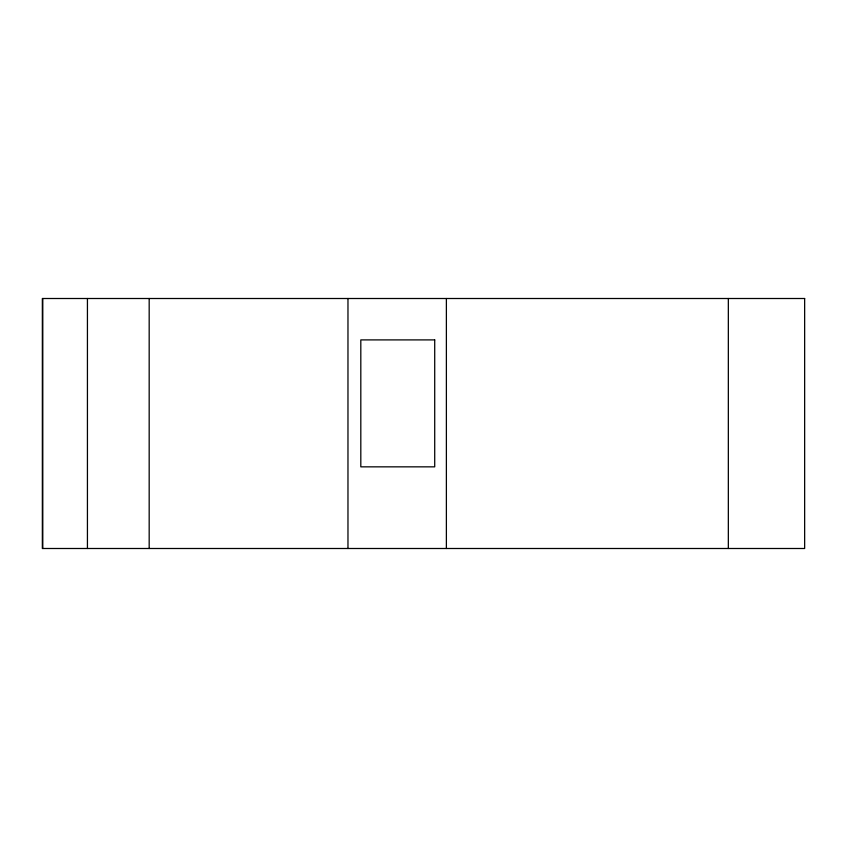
<?xml version="1.0" encoding="UTF-8"?>
<svg xmlns="http://www.w3.org/2000/svg" width="847" height="847" viewBox="0 0 847 847"><rect width="100%" height="100%" fill="white"/><g stroke="black" fill="none" stroke-linecap="round" stroke-linejoin="round"><path stroke-width="1.27" d="M728.335 298.504L728.335 548.496M446.38 298.504L446.38 548.496M347.969 298.504L347.969 548.496M149.178 298.504L149.178 548.496M87.432 298.504L87.432 548.496M42.795 298.504L42.795 548.496M804.65 298.504L42.35 298.504L42.35 548.496L804.65 548.496L804.65 298.504M434.712 339.901L360.811 339.901L360.811 466.845L434.712 466.845L434.712 339.901"/></g></svg>
